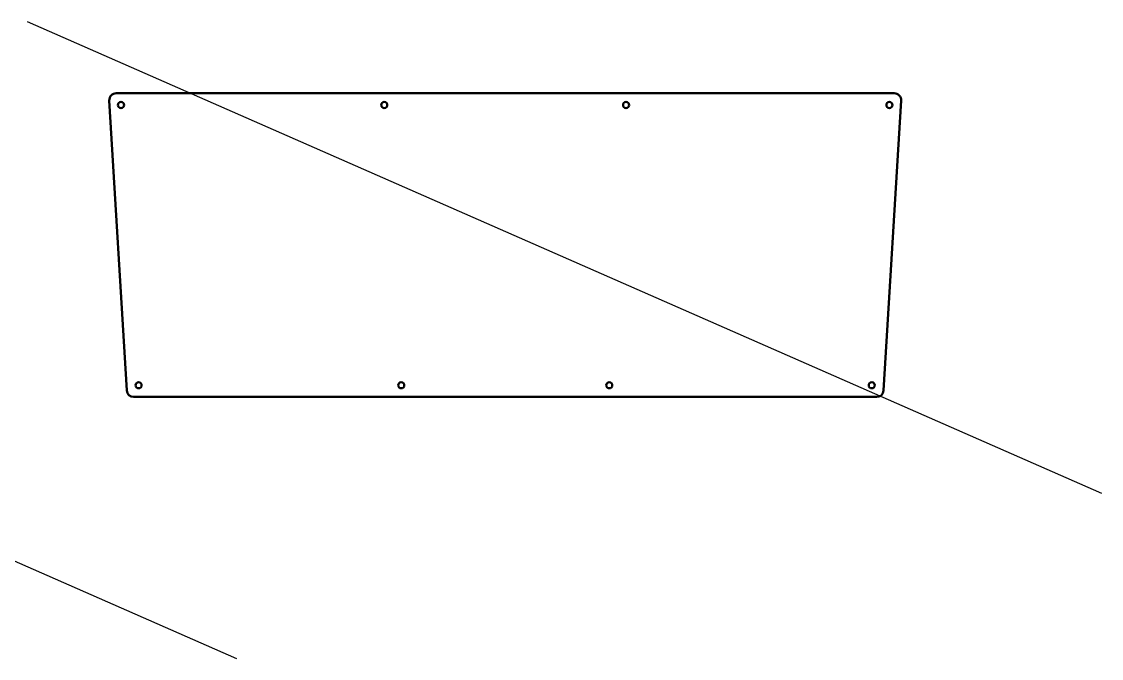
# Model space of a CAD drawing. Header units: millimetres. Extents: x 27 to 881, y 145 to 524.
# Drawn here: x 405.2 to 881, y 243.4 to 524 of the extents above; entities that cross this region are included whole.
import ezdxf

# ---------------------------------------------------------------- set-up
doc = ezdxf.new("R2010")
doc.units = ezdxf.units.MM
doc.header["$LTSCALE"] = 0.75
doc.layers.add('Visible', color=7, linetype='Continuous', lineweight=50)

msp = doc.modelspace()

# ---------------------------------------------------------------- linework, layer by layer
for p, q in [((407.65, 524), (880.96, 316.27)), ((26.5, 451.17), (499.81, 243.44))]:
    msp.add_line(p, q)
at = {"layer": 'Visible'}
for p, q in [((789.7, 492.43), (446.8, 492.43)), ((443.81, 489.24), (451.52, 361.44)), ((784.98, 361.44), (792.7, 489.24)), ((454.52, 358.62), (781.99, 358.62))]:
    msp.add_line(p, q, dxfattribs=at)
at = {"layer": 'Visible', "extrusion": (0, 0, -1)}
for centre in [(-448.96, 487.25), (-564.96, 487.25), (-671.54, 487.25), (-787.55, 487.25), (-456.71, 363.79), (-572.42, 363.79), (-664.09, 363.79), (-779.8, 363.79)]:
    msp.add_circle(centre, 1.35, dxfattribs=at)
for centre, start, end in [((-446.8, 489.43), 356.546, 90), ((-789.7, 489.43), 90, 183.4536), ((-454.52, 361.62), 270, 356.546), ((-781.99, 361.62), 183.4536, 270)]:
    msp.add_arc(centre, 3, start, end, dxfattribs=at)

doc.saveas('drawing.dxf')
